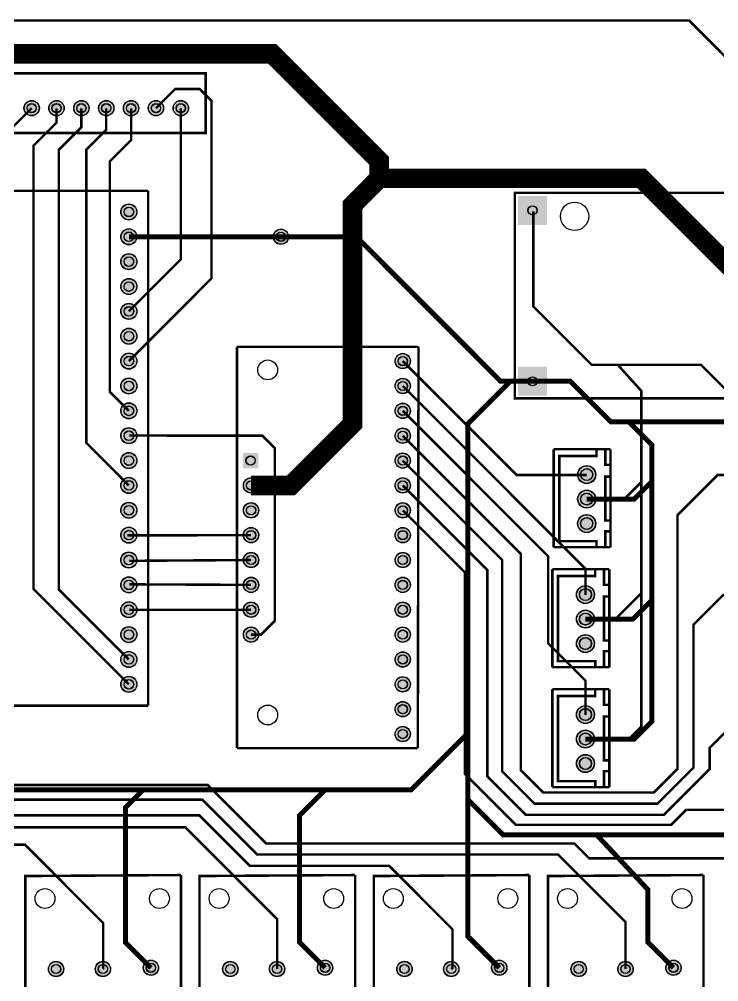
# Model space of a CAD drawing. Header units: millimetres. Extents: x 13 to 191, y -72 to 100.
# Drawn here: x 55.5 to 127, y 2 to 100.3 of the extents above; entities that cross this region are included whole.
import ezdxf

# ---------------------------------------------------------------- set-up
doc = ezdxf.new("R2010")
doc.units = ezdxf.units.MM
for name, color, linetype, true_color in [('BoardOutLine', 7, 'Continuous', 0xff00ff), ('BottomLayer', 7, 'Continuous', 0x0000ff), ('BottomSolderMaskLayer', 7, 'Continuous', 0xaa00ff), ('Document', 7, 'Continuous', 0xffffff), ('Multi-Layer', 7, 'Continuous', 0xc0c0c0), ('TopLayer', 7, 'Continuous', 0xff0000), ('TopSilkLayer', 7, 'Continuous', 0xffcc00), ('TopSolderMaskLayer', 7, 'Continuous', 0x800080)]:
    doc.layers.add(name, color=color, linetype=linetype, true_color=true_color)

msp = doc.modelspace()

# ---------------------------------------------------------------- hatches: boundary and pattern name
at = {"layer": 'BottomSolderMaskLayer'}
for points in [[(56.032, 91.244, 1), (57.607, 91.244, 1)], [(58.572, 91.244, 1), (60.147, 91.244, 1)], [(61.112, 91.244, 1), (62.687, 91.244, 1)], [(63.652, 91.244, 1), (65.227, 91.244, 1)], [(66.192, 91.244, 1), (67.767, 91.244, 1)], [(68.732, 91.244, 1), (70.307, 91.244, 1)], [(71.272, 91.244, 1), (72.847, 91.244, 1)], [(91.542, 84.074, 1), (93.117, 84.074, 1)], [(106.526, 82.275), (109.476, 82.275), (109.476, 79.325), (106.526, 79.325)], [(65.925, 80.645, 1), (67.575, 80.645, 1)], [(65.925, 78.105, 1), (67.575, 78.105, 1)], [(81.5, 78.105, 1), (83.075, 78.105, 1)], [(65.925, 75.565, 1), (67.575, 75.565, 1)], [(65.925, 73.025, 1), (67.575, 73.025, 1)], [(65.925, 70.485, 1), (67.575, 70.485, 1)], [(65.925, 67.945, 1), (67.575, 67.945, 1)], [(65.925, 65.405, 1), (67.575, 65.405, 1)], [(93.955, 65.405, 1), (95.53, 65.405, 1)], [(106.526, 64.825), (109.476, 64.825), (109.476, 61.875), (106.526, 61.875)], [(65.925, 62.865, 1), (67.575, 62.865, 1)], [(93.955, 62.865, 1), (95.53, 62.865, 1)], [(65.925, 60.325, 1), (67.575, 60.325, 1)], [(93.955, 60.325, 1), (95.53, 60.325, 1)], [(65.925, 57.785, 1), (67.575, 57.785, 1)], [(93.955, 57.785, 1), (95.53, 57.785, 1)], [(65.925, 55.245, 1), (67.575, 55.245, 1)], [(79.979, 54.458), (78.404, 54.458), (78.404, 56.032), (79.979, 56.032)], [(93.955, 55.245, 1), (95.53, 55.245, 1)], [(112.613, 53.808, 1), (114.463, 53.808, 1)], [(65.925, 52.705, 1), (67.575, 52.705, 1)], [(78.455, 52.705, 1), (80.03, 52.705, 1)], [(93.955, 52.705, 1), (95.53, 52.705, 1)], [(112.613, 51.308, 1), (114.463, 51.308, 1)], [(65.925, 50.165, 1), (67.575, 50.165, 1)], [(78.455, 50.165, 1), (80.03, 50.165, 1)], [(93.955, 50.165, 1), (95.53, 50.165, 1)], [(112.613, 48.808, 1), (114.463, 48.808, 1)], [(65.925, 47.625, 1), (67.575, 47.625, 1)], [(78.455, 47.625, 1), (80.03, 47.625, 1)], [(93.955, 47.625, 1), (95.53, 47.625, 1)], [(65.925, 45.085, 1), (67.575, 45.085, 1)], [(78.455, 45.085, 1), (80.03, 45.085, 1)], [(93.955, 45.085, 1), (95.53, 45.085, 1)], [(65.925, 42.545, 1), (67.575, 42.545, 1)], [(78.455, 42.545, 1), (80.03, 42.545, 1)], [(93.955, 42.545, 1), (95.53, 42.545, 1)], [(112.486, 41.552, 1), (114.336, 41.552, 1)], [(65.925, 40.005, 1), (67.575, 40.005, 1)], [(78.455, 40.005, 1), (80.03, 40.005, 1)], [(93.955, 40.005, 1), (95.53, 40.005, 1)], [(112.486, 39.052, 1), (114.336, 39.052, 1)], [(65.925, 37.465, 1), (67.575, 37.465, 1)], [(78.455, 37.465, 1), (80.03, 37.465, 1)], [(93.955, 37.465, 1), (95.53, 37.465, 1)], [(112.486, 36.552, 1), (114.336, 36.552, 1)], [(65.925, 34.925, 1), (67.575, 34.925, 1)], [(93.955, 34.925, 1), (95.53, 34.925, 1)], [(65.925, 32.385, 1), (67.575, 32.385, 1)], [(93.955, 32.385, 1), (95.53, 32.385, 1)], [(93.955, 29.845, 1), (95.53, 29.845, 1)], [(112.486, 29.297, 1), (114.336, 29.297, 1)], [(93.955, 27.305, 1), (95.53, 27.305, 1)], [(112.486, 26.797, 1), (114.336, 26.797, 1)], [(112.486, 24.297, 1), (114.336, 24.297, 1)], [(58.53, 3.302, 1), (60.105, 3.302, 1)], [(63.31, 3.302, 1), (64.885, 3.302, 1)], [(68.217, 3.429, 1), (69.792, 3.429, 1)], [(76.33, 3.302, 1), (77.905, 3.302, 1)], [(81.11, 3.302, 1), (82.685, 3.302, 1)], [(86.017, 3.429, 1), (87.592, 3.429, 1)], [(94.131, 3.302, 1), (95.705, 3.302, 1)], [(98.911, 3.302, 1), (100.485, 3.302, 1)], [(103.818, 3.429, 1), (105.392, 3.429, 1)], [(111.933, 3.302, 1), (113.508, 3.302, 1)], [(116.713, 3.302, 1), (118.288, 3.302, 1)], [(121.621, 3.429, 1), (123.195, 3.429, 1)]]:
    msp.add_hatch(color=256, dxfattribs=at).paths.add_polyline_path(points)
at = {"layer": 'Document'}
for points in [[(110.138, 56.307), (110.138, 56.507), (115.838, 56.507), (115.838, 56.307)], [(110.138, 46.507), (110.138, 56.307), (110.338, 56.307), (110.338, 46.507)], [(115.838, 56.507), (116.038, 56.507), (116.038, 53.607), (115.838, 53.607)], [(115.838, 50.007), (116.038, 50.007), (116.038, 52.807), (115.838, 52.807)], [(115.838, 46.307), (115.838, 48.807), (116.038, 48.807), (116.038, 46.307)], [(115.838, 46.307), (110.138, 46.307), (110.138, 46.507), (115.838, 46.507)], [(110.011, 44.051), (110.011, 44.251), (115.711, 44.251), (115.711, 44.051)], [(115.711, 44.251), (115.911, 44.251), (115.911, 41.351), (115.711, 41.351)], [(110.011, 34.251), (110.011, 44.051), (110.211, 44.051), (110.211, 34.251)], [(115.711, 37.751), (115.911, 37.751), (115.911, 40.551), (115.711, 40.551)], [(115.711, 34.051), (115.711, 36.551), (115.911, 36.551), (115.911, 34.051)], [(115.711, 34.051), (110.011, 34.051), (110.011, 34.251), (115.711, 34.251)], [(110.011, 31.796), (110.011, 31.996), (115.711, 31.996), (115.711, 31.796)], [(110.011, 21.996), (110.011, 31.796), (110.211, 31.796), (110.211, 21.996)], [(115.711, 31.996), (115.911, 31.996), (115.911, 29.096), (115.711, 29.096)], [(115.711, 25.496), (115.911, 25.496), (115.911, 28.296), (115.711, 28.296)], [(115.711, 21.796), (115.711, 24.296), (115.911, 24.296), (115.911, 21.796)], [(115.711, 21.796), (110.011, 21.796), (110.011, 21.996), (115.711, 21.996)]]:
    msp.add_hatch(color=256, dxfattribs=at).paths.add_polyline_path(points)
at = {"layer": 'Multi-Layer'}
for points in [[(56.058, 91.244, 1), (57.582, 91.244, 1)], [(58.598, 91.244, 1), (60.122, 91.244, 1)], [(61.138, 91.244, 1), (62.662, 91.244, 1)], [(63.678, 91.244, 1), (65.202, 91.244, 1)], [(66.218, 91.244, 1), (67.742, 91.244, 1)], [(68.758, 91.244, 1), (70.282, 91.244, 1)], [(71.298, 91.244, 1), (72.822, 91.244, 1)], [(106.551, 82.25), (109.451, 82.25), (109.451, 79.35), (106.551, 79.35)], [(65.95, 80.645, 1), (67.55, 80.645, 1)], [(65.95, 78.105, 1), (67.55, 78.105, 1)], [(65.95, 75.565, 1), (67.55, 75.565, 1)], [(65.95, 73.025, 1), (67.55, 73.025, 1)], [(65.95, 70.485, 1), (67.55, 70.485, 1)], [(65.95, 67.945, 1), (67.55, 67.945, 1)], [(65.95, 65.405, 1), (67.55, 65.405, 1)], [(93.98, 65.405, 1), (95.504, 65.405, 1)], [(106.551, 64.8), (109.451, 64.8), (109.451, 61.9), (106.551, 61.9)], [(65.95, 62.865, 1), (67.55, 62.865, 1)], [(93.98, 62.865, 1), (95.504, 62.865, 1)], [(65.95, 60.325, 1), (67.55, 60.325, 1)], [(93.98, 60.325, 1), (95.504, 60.325, 1)], [(65.95, 57.785, 1), (67.55, 57.785, 1)], [(93.98, 57.785, 1), (95.504, 57.785, 1)], [(65.95, 55.245, 1), (67.55, 55.245, 1)], [(79.953, 54.483), (78.429, 54.483), (78.429, 56.007), (79.953, 56.007)], [(93.98, 55.245, 1), (95.504, 55.245, 1)], [(112.638, 53.808, 1), (114.438, 53.808, 1)], [(65.95, 52.705, 1), (67.55, 52.705, 1)], [(78.48, 52.705, 1), (80.004, 52.705, 1)], [(93.98, 52.705, 1), (95.504, 52.705, 1)], [(112.638, 51.308, 1), (114.438, 51.308, 1)], [(65.95, 50.165, 1), (67.55, 50.165, 1)], [(78.48, 50.165, 1), (80.004, 50.165, 1)], [(93.98, 50.165, 1), (95.504, 50.165, 1)], [(112.638, 48.808, 1), (114.438, 48.808, 1)], [(65.95, 47.625, 1), (67.55, 47.625, 1)], [(78.48, 47.625, 1), (80.004, 47.625, 1)], [(93.98, 47.625, 1), (95.504, 47.625, 1)], [(65.95, 45.085, 1), (67.55, 45.085, 1)], [(78.48, 45.085, 1), (80.004, 45.085, 1)], [(93.98, 45.085, 1), (95.504, 45.085, 1)], [(65.95, 42.545, 1), (67.55, 42.545, 1)], [(78.48, 42.545, 1), (80.004, 42.545, 1)], [(93.98, 42.545, 1), (95.504, 42.545, 1)], [(112.511, 41.552, 1), (114.311, 41.552, 1)], [(65.95, 40.005, 1), (67.55, 40.005, 1)], [(78.48, 40.005, 1), (80.004, 40.005, 1)], [(93.98, 40.005, 1), (95.504, 40.005, 1)], [(112.511, 39.052, 1), (114.311, 39.052, 1)], [(65.95, 37.465, 1), (67.55, 37.465, 1)], [(78.48, 37.465, 1), (80.004, 37.465, 1)], [(93.98, 37.465, 1), (95.504, 37.465, 1)], [(112.511, 36.552, 1), (114.311, 36.552, 1)], [(65.95, 34.925, 1), (67.55, 34.925, 1)], [(93.98, 34.925, 1), (95.504, 34.925, 1)], [(65.95, 32.385, 1), (67.55, 32.385, 1)], [(93.98, 32.385, 1), (95.504, 32.385, 1)], [(93.98, 29.845, 1), (95.504, 29.845, 1)], [(112.511, 29.297, 1), (114.311, 29.297, 1)], [(93.98, 27.305, 1), (95.504, 27.305, 1)], [(112.511, 26.797, 1), (114.311, 26.797, 1)], [(112.511, 24.297, 1), (114.311, 24.297, 1)], [(58.555, 3.302, 1), (60.079, 3.302, 1)], [(63.335, 3.302, 1), (64.859, 3.302, 1)], [(68.242, 3.429, 1), (69.766, 3.429, 1)], [(76.356, 3.302, 1), (77.88, 3.302, 1)], [(81.136, 3.302, 1), (82.66, 3.302, 1)], [(86.043, 3.429, 1), (87.567, 3.429, 1)], [(94.156, 3.302, 1), (95.68, 3.302, 1)], [(98.936, 3.302, 1), (100.46, 3.302, 1)], [(103.843, 3.429, 1), (105.367, 3.429, 1)], [(111.959, 3.302, 1), (113.483, 3.302, 1)], [(116.739, 3.302, 1), (118.263, 3.302, 1)], [(121.646, 3.429, 1), (123.17, 3.429, 1)]]:
    msp.add_hatch(color=256, dxfattribs=at).paths.add_polyline_path(points)
at = {"layer": 'TopSolderMaskLayer'}
for points in [[(56.032, 91.244, 1), (57.607, 91.244, 1)], [(58.572, 91.244, 1), (60.147, 91.244, 1)], [(61.112, 91.244, 1), (62.687, 91.244, 1)], [(63.652, 91.244, 1), (65.227, 91.244, 1)], [(66.192, 91.244, 1), (67.767, 91.244, 1)], [(68.732, 91.244, 1), (70.307, 91.244, 1)], [(71.272, 91.244, 1), (72.847, 91.244, 1)], [(91.542, 84.074, 1), (93.117, 84.074, 1)], [(106.526, 82.275), (109.476, 82.275), (109.476, 79.325), (106.526, 79.325)], [(65.925, 80.645, 1), (67.575, 80.645, 1)], [(65.925, 78.105, 1), (67.575, 78.105, 1)], [(81.5, 78.105, 1), (83.075, 78.105, 1)], [(65.925, 75.565, 1), (67.575, 75.565, 1)], [(65.925, 73.025, 1), (67.575, 73.025, 1)], [(65.925, 70.485, 1), (67.575, 70.485, 1)], [(65.925, 67.945, 1), (67.575, 67.945, 1)], [(65.925, 65.405, 1), (67.575, 65.405, 1)], [(93.955, 65.405, 1), (95.53, 65.405, 1)], [(106.526, 64.825), (109.476, 64.825), (109.476, 61.875), (106.526, 61.875)], [(65.925, 62.865, 1), (67.575, 62.865, 1)], [(93.955, 62.865, 1), (95.53, 62.865, 1)], [(65.925, 60.325, 1), (67.575, 60.325, 1)], [(93.955, 60.325, 1), (95.53, 60.325, 1)], [(65.925, 57.785, 1), (67.575, 57.785, 1)], [(93.955, 57.785, 1), (95.53, 57.785, 1)], [(65.925, 55.245, 1), (67.575, 55.245, 1)], [(79.979, 54.458), (78.404, 54.458), (78.404, 56.032), (79.979, 56.032)], [(93.955, 55.245, 1), (95.53, 55.245, 1)], [(112.613, 53.808, 1), (114.463, 53.808, 1)], [(65.925, 52.705, 1), (67.575, 52.705, 1)], [(78.455, 52.705, 1), (80.03, 52.705, 1)], [(93.955, 52.705, 1), (95.53, 52.705, 1)], [(112.613, 51.308, 1), (114.463, 51.308, 1)], [(65.925, 50.165, 1), (67.575, 50.165, 1)], [(78.455, 50.165, 1), (80.03, 50.165, 1)], [(93.955, 50.165, 1), (95.53, 50.165, 1)], [(112.613, 48.808, 1), (114.463, 48.808, 1)], [(65.925, 47.625, 1), (67.575, 47.625, 1)], [(78.455, 47.625, 1), (80.03, 47.625, 1)], [(93.955, 47.625, 1), (95.53, 47.625, 1)], [(65.925, 45.085, 1), (67.575, 45.085, 1)], [(78.455, 45.085, 1), (80.03, 45.085, 1)], [(93.955, 45.085, 1), (95.53, 45.085, 1)], [(65.925, 42.545, 1), (67.575, 42.545, 1)], [(78.455, 42.545, 1), (80.03, 42.545, 1)], [(93.955, 42.545, 1), (95.53, 42.545, 1)], [(112.486, 41.552, 1), (114.336, 41.552, 1)], [(65.925, 40.005, 1), (67.575, 40.005, 1)], [(78.455, 40.005, 1), (80.03, 40.005, 1)], [(93.955, 40.005, 1), (95.53, 40.005, 1)], [(112.486, 39.052, 1), (114.336, 39.052, 1)], [(65.925, 37.465, 1), (67.575, 37.465, 1)], [(78.455, 37.465, 1), (80.03, 37.465, 1)], [(93.955, 37.465, 1), (95.53, 37.465, 1)], [(112.486, 36.552, 1), (114.336, 36.552, 1)], [(65.925, 34.925, 1), (67.575, 34.925, 1)], [(93.955, 34.925, 1), (95.53, 34.925, 1)], [(65.925, 32.385, 1), (67.575, 32.385, 1)], [(93.955, 32.385, 1), (95.53, 32.385, 1)], [(93.955, 29.845, 1), (95.53, 29.845, 1)], [(112.486, 29.297, 1), (114.336, 29.297, 1)], [(93.955, 27.305, 1), (95.53, 27.305, 1)], [(112.486, 26.797, 1), (114.336, 26.797, 1)], [(112.486, 24.297, 1), (114.336, 24.297, 1)], [(58.53, 3.302, 1), (60.105, 3.302, 1)], [(63.31, 3.302, 1), (64.885, 3.302, 1)], [(68.217, 3.429, 1), (69.792, 3.429, 1)], [(76.33, 3.302, 1), (77.905, 3.302, 1)], [(81.11, 3.302, 1), (82.685, 3.302, 1)], [(86.017, 3.429, 1), (87.592, 3.429, 1)], [(94.131, 3.302, 1), (95.705, 3.302, 1)], [(98.911, 3.302, 1), (100.485, 3.302, 1)], [(103.818, 3.429, 1), (105.392, 3.429, 1)], [(111.933, 3.302, 1), (113.508, 3.302, 1)], [(116.713, 3.302, 1), (118.288, 3.302, 1)], [(121.621, 3.429, 1), (123.195, 3.429, 1)]]:
    msp.add_hatch(color=256, dxfattribs=at).paths.add_polyline_path(points)

# ---------------------------------------------------------------- linework, layer by layer
at = {"layer": 'BoardOutLine', "const_width": 0.254}
msp.add_lwpolyline([(13.589, 85.999), (13.589, 100.201), (124.001, 100.201), (136.2, 88.001), (191.001, 88.001), (190.881, 52.959), (182.118, 42.291), (159.492, 42.291), (151.801, 34.6), (151.801, -23.967), (148.082, -27.686), (147.828, -63.246), (139.274, -71.801), (13.589, -71.801), (13.589, 85.979)], dxfattribs=at)
at = {"layer": 'BottomLayer'}
for points, const_width in [([(69.52, 91.245), (71.476, 93.2), (73.998, 93.2), (75.199, 91.999), (75.199, 73.856), (66.749, 65.405)], 0.254), ([(66.75, 70.485), (72.06, 75.795), (72.06, 91.244)], 0.254), ([(92.329, 84.074), (89.601, 81.346), (89.601, 58.999), (83.305, 52.705), (79.243, 52.705)], 2), ([(108.082, 80.696), (108.082, 70.988), (114.046, 65.024), (116.713, 65.024), (119.126, 62.357), (119.126, 62.103), (119.126, 28.067), (117.818, 26.759), (113.411, 26.759)], 0.254), ([(116.713, 65.024), (125.222, 65.024), (129.921, 60.325), (134.62, 60.325), (135.89, 59.055), (135.89, 28.321), (134.328, 26.759), (130.81, 26.759)], 0.254), ([(108, 63.35), (105.75, 63.35), (101.4, 59), (101.4, 27.4), (95.6, 21.6), (54.8, 21.6), (50, 16.8), (31.8, 16.8), (28.6, 13.6), (28.6, 8.23), (33.401, 3.429)], 0.508), ([(119.126, 53.053), (117.343, 51.27), (113.538, 51.27)], 0.254), ([(119.126, 41.699), (116.442, 39.014), (113.411, 39.014)], 0.254), ([(101.4, 27.4), (101.4, 6.634), (104.605, 3.429)], 0.508), ([(68.26, 21.6), (68.199, 21.6), (66.401, 19.799), (66.401, 6.033), (69.004, 3.429)], 0.508), ([(86.929, 21.6), (86.8, 21.6), (84.201, 18.999), (84.201, 6.033), (86.805, 3.429)], 0.508), ([(101.4, 20.617), (105.019, 17), (133.8, 17), (137.8, 13), (137.8, 5.837), (140.208, 3.429)], 0.508), ([(114.564, 17), (119.799, 11.407), (119.799, 6.038), (122.408, 3.429)], 0.508)]:
    msp.add_lwpolyline(points, dxfattribs=dict(at, const_width=const_width))
at = {"layer": 'BottomSolderMaskLayer'}
for centre, radius in [((56.82, 91.244), 0.787), ((56.82, 91.244), 0.472), ((59.36, 91.244), 0.787), ((59.36, 91.244), 0.472), ((61.9, 91.244), 0.787), ((61.9, 91.244), 0.472), ((64.44, 91.244), 0.787), ((64.44, 91.244), 0.472), ((66.98, 91.244), 0.787), ((66.98, 91.244), 0.472), ((69.52, 91.244), 0.787), ((69.52, 91.244), 0.472), ((72.06, 91.244), 0.787), ((72.06, 91.244), 0.472), ((92.329, 84.074), 0.787), ((92.329, 84.074), 0.472), ((66.75, 80.645), 0.825), ((66.75, 80.645), 0.495), ((108.001, 80.8), 0.465), ((66.75, 78.105), 0.825), ((82.288, 78.105), 0.787), ((66.75, 78.105), 0.495), ((82.287, 78.105), 0.472), ((66.75, 75.565), 0.825), ((66.75, 75.565), 0.495), ((66.75, 73.025), 0.825), ((66.75, 73.025), 0.495), ((66.75, 70.485), 0.825), ((66.75, 70.485), 0.495), ((66.75, 67.945), 0.825), ((66.75, 67.945), 0.495), ((66.75, 65.405), 0.825), ((66.75, 65.405), 0.495), ((94.742, 65.405), 0.787), ((94.742, 65.405), 0.472), ((66.75, 62.865), 0.825), ((66.75, 62.865), 0.495), ((94.742, 62.865), 0.787), ((94.742, 62.865), 0.472), ((108.001, 63.35), 0.465), ((66.75, 60.325), 0.825), ((94.742, 60.325), 0.787), ((66.75, 60.325), 0.495), ((94.742, 60.325), 0.472), ((66.75, 57.785), 0.825), ((66.75, 57.785), 0.495), ((94.742, 57.785), 0.787), ((94.742, 57.785), 0.472), ((66.75, 55.245), 0.825), ((66.75, 55.245), 0.495), ((79.191, 55.245), 0.472), ((94.742, 55.245), 0.787), ((94.742, 55.245), 0.472), ((113.538, 53.808), 0.925), ((113.538, 53.808), 0.617), ((66.75, 52.705), 0.825), ((66.75, 52.705), 0.495), ((79.242, 52.705), 0.787), ((79.242, 52.705), 0.472), ((94.742, 52.705), 0.787), ((94.742, 52.705), 0.472), ((113.538, 51.308), 0.925), ((113.538, 51.308), 0.617), ((66.75, 50.165), 0.825), ((66.75, 50.165), 0.495), ((79.242, 50.165), 0.787), ((79.242, 50.165), 0.472), ((94.742, 50.165), 0.787), ((94.742, 50.165), 0.472), ((113.538, 48.808), 0.925), ((113.538, 48.808), 0.617), ((66.75, 47.625), 0.825), ((79.242, 47.625), 0.787), ((94.742, 47.625), 0.787), ((66.75, 47.625), 0.495), ((79.242, 47.625), 0.472), ((94.742, 47.625), 0.472), ((66.75, 45.085), 0.825), ((66.75, 45.085), 0.495), ((79.242, 45.085), 0.787), ((79.242, 45.085), 0.472), ((94.742, 45.085), 0.787), ((94.742, 45.085), 0.472), ((66.75, 42.545), 0.825), ((79.242, 42.545), 0.787), ((94.742, 42.545), 0.787), ((66.75, 42.545), 0.495), ((79.242, 42.545), 0.472), ((94.742, 42.545), 0.472), ((113.411, 41.552), 0.925), ((113.411, 41.552), 0.617), ((66.75, 40.005), 0.825), ((66.75, 40.005), 0.495), ((79.242, 40.005), 0.787), ((79.242, 40.005), 0.472), ((94.742, 40.005), 0.787), ((94.742, 40.005), 0.472), ((113.411, 39.052), 0.925), ((113.411, 39.052), 0.617), ((66.75, 37.465), 0.825), ((66.75, 37.465), 0.495), ((79.242, 37.465), 0.787), ((79.242, 37.465), 0.472), ((94.742, 37.465), 0.787), ((94.742, 37.465), 0.472), ((113.411, 36.552), 0.925), ((113.411, 36.552), 0.617), ((66.75, 34.925), 0.825), ((66.75, 34.925), 0.495), ((94.742, 34.925), 0.787), ((94.742, 34.925), 0.472), ((66.75, 32.385), 0.825), ((66.75, 32.385), 0.495), ((94.742, 32.385), 0.787), ((94.742, 32.385), 0.472), ((94.742, 29.845), 0.787), ((94.742, 29.845), 0.472), ((113.411, 29.297), 0.925), ((113.411, 29.297), 0.617), ((94.742, 27.305), 0.787), ((94.742, 27.305), 0.472), ((113.411, 26.797), 0.925), ((113.411, 26.797), 0.617), ((113.411, 24.297), 0.925), ((113.411, 24.297), 0.617), ((59.317, 3.302), 0.787), ((64.097, 3.302), 0.787), ((69.004, 3.429), 0.787), ((77.118, 3.302), 0.787), ((81.898, 3.302), 0.787), ((86.805, 3.429), 0.787), ((94.918, 3.302), 0.787), ((99.698, 3.302), 0.787), ((104.605, 3.429), 0.787), ((112.721, 3.302), 0.787), ((117.501, 3.302), 0.787), ((122.408, 3.429), 0.787), ((59.317, 3.302), 0.472), ((64.097, 3.302), 0.472), ((69.004, 3.429), 0.472), ((77.118, 3.302), 0.472), ((81.898, 3.302), 0.472), ((86.805, 3.429), 0.472), ((94.918, 3.302), 0.472), ((99.698, 3.302), 0.472), ((104.605, 3.429), 0.472), ((112.721, 3.302), 0.472), ((117.501, 3.302), 0.472), ((122.408, 3.429), 0.472)]:
    msp.add_circle(centre, radius, dxfattribs=at)
at = {"layer": 'Multi-Layer'}
for centre, radius in [((56.82, 91.244), 0.762), ((56.82, 91.244), 0.457), ((59.36, 91.244), 0.762), ((59.36, 91.244), 0.457), ((61.9, 91.244), 0.762), ((61.9, 91.244), 0.457), ((64.44, 91.244), 0.762), ((64.44, 91.244), 0.457), ((66.98, 91.244), 0.762), ((66.98, 91.244), 0.457), ((69.52, 91.244), 0.762), ((69.52, 91.244), 0.457), ((72.06, 91.244), 0.762), ((72.06, 91.244), 0.457), ((92.329, 84.074), 0.762), ((92.329, 84.074), 0.457), ((112.301, 80.2), 1.45), ((66.75, 80.645), 0.8), ((66.75, 80.645), 0.48), ((108.001, 80.8), 0.457), ((66.75, 78.105), 0.8), ((82.288, 78.105), 0.762), ((66.75, 78.105), 0.48), ((82.287, 78.105), 0.457), ((66.75, 75.565), 0.8), ((66.75, 75.565), 0.48), ((66.75, 73.025), 0.8), ((66.75, 73.025), 0.48), ((66.75, 70.485), 0.8), ((66.75, 70.485), 0.48), ((66.75, 67.945), 0.8), ((66.75, 67.945), 0.48), ((66.75, 65.405), 0.8), ((66.75, 65.405), 0.48), ((94.742, 65.405), 0.762), ((80.942, 64.505), 1.016), ((94.742, 65.405), 0.457), ((66.75, 62.865), 0.8), ((66.75, 62.865), 0.48), ((94.742, 62.865), 0.762), ((94.742, 62.865), 0.457), ((108.001, 63.35), 0.457), ((66.75, 60.325), 0.8), ((94.742, 60.325), 0.762), ((66.75, 60.325), 0.48), ((94.742, 60.325), 0.457), ((66.75, 57.785), 0.8), ((66.75, 57.785), 0.48), ((94.742, 57.785), 0.762), ((94.742, 57.785), 0.457), ((66.75, 55.245), 0.8), ((66.75, 55.245), 0.48), ((79.191, 55.245), 0.457), ((94.742, 55.245), 0.762), ((94.742, 55.245), 0.457), ((113.538, 53.808), 0.9), ((113.538, 53.808), 0.6), ((66.75, 52.705), 0.8), ((66.75, 52.705), 0.48), ((79.242, 52.705), 0.762), ((79.242, 52.705), 0.457), ((94.742, 52.705), 0.762), ((94.742, 52.705), 0.457), ((113.538, 51.308), 0.9), ((113.538, 51.308), 0.6), ((66.75, 50.165), 0.8), ((66.75, 50.165), 0.48), ((79.242, 50.165), 0.762), ((79.242, 50.165), 0.457), ((94.742, 50.165), 0.762), ((94.742, 50.165), 0.457), ((113.538, 48.808), 0.9), ((113.538, 48.808), 0.6), ((66.75, 47.625), 0.8), ((79.242, 47.625), 0.762), ((94.742, 47.625), 0.762), ((66.75, 47.625), 0.48), ((79.242, 47.625), 0.457), ((94.742, 47.625), 0.457), ((66.75, 45.085), 0.8), ((66.75, 45.085), 0.48), ((79.242, 45.085), 0.762), ((79.242, 45.085), 0.457), ((94.742, 45.085), 0.762), ((94.742, 45.085), 0.457), ((66.75, 42.545), 0.8), ((79.242, 42.545), 0.762), ((94.742, 42.545), 0.762), ((66.75, 42.545), 0.48), ((79.242, 42.545), 0.457), ((94.742, 42.545), 0.457), ((113.411, 41.552), 0.9), ((113.411, 41.552), 0.6), ((66.75, 40.005), 0.8), ((66.75, 40.005), 0.48), ((79.242, 40.005), 0.762), ((79.242, 40.005), 0.457), ((94.742, 40.005), 0.762), ((94.742, 40.005), 0.457), ((113.411, 39.052), 0.9), ((113.411, 39.052), 0.6), ((66.75, 37.465), 0.8), ((66.75, 37.465), 0.48), ((79.242, 37.465), 0.762), ((79.242, 37.465), 0.457), ((94.742, 37.465), 0.762), ((94.742, 37.465), 0.457), ((113.411, 36.552), 0.9), ((113.411, 36.552), 0.6), ((66.75, 34.925), 0.8), ((66.75, 34.925), 0.48), ((94.742, 34.925), 0.762), ((94.742, 34.925), 0.457), ((66.75, 32.385), 0.8), ((66.75, 32.385), 0.48), ((94.742, 32.385), 0.762), ((94.742, 32.385), 0.457), ((94.742, 29.845), 0.762), ((80.942, 29.255), 1.016), ((94.742, 29.845), 0.457), ((113.411, 29.297), 0.9), ((113.411, 29.297), 0.6), ((94.742, 27.305), 0.762), ((94.742, 27.305), 0.457), ((113.411, 26.797), 0.9), ((113.411, 26.797), 0.6), ((113.411, 24.297), 0.9), ((113.411, 24.297), 0.6), ((58.177, 10.502), 1.016), ((69.877, 10.502), 1.016), ((75.978, 10.502), 1.016), ((87.678, 10.502), 1.016), ((93.778, 10.502), 1.016), ((105.478, 10.502), 1.016), ((111.581, 10.502), 1.016), ((123.281, 10.502), 1.016), ((59.317, 3.302), 0.762), ((64.097, 3.302), 0.762), ((69.004, 3.429), 0.762), ((77.118, 3.302), 0.762), ((81.898, 3.302), 0.762), ((86.805, 3.429), 0.762), ((94.918, 3.302), 0.762), ((99.698, 3.302), 0.762), ((104.605, 3.429), 0.762), ((112.721, 3.302), 0.762), ((117.501, 3.302), 0.762), ((122.408, 3.429), 0.762), ((59.317, 3.302), 0.457), ((64.097, 3.302), 0.457), ((69.004, 3.429), 0.457), ((77.118, 3.302), 0.457), ((81.898, 3.302), 0.457), ((86.805, 3.429), 0.457), ((94.918, 3.302), 0.457), ((99.698, 3.302), 0.457), ((104.605, 3.429), 0.457), ((112.721, 3.302), 0.457), ((117.501, 3.302), 0.457), ((122.408, 3.429), 0.457)]:
    msp.add_circle(centre, radius, dxfattribs=at)
at = {"layer": 'TopLayer'}
for points, const_width in [([(92.329, 84.074), (92.329, 85.87), (81.4, 96.8), (37, 96.8), (25.273, 85.072), (25.273, 66.929), (32.004, 60.198), (32.004, 38.595), (37.833, 32.766), (40.391, 32.766)], 2), ([(48.97, 34.925), (54.2, 40.155), (54.2, 88.624), (56.82, 91.244)], 0.254), ([(59.36, 91.244), (59.36, 89.76), (57, 87.4), (57, 42.135), (66.75, 32.385)], 0.254), ([(61.9, 91.244), (61.9, 89.3), (59.6, 87), (59.6, 42.075), (66.75, 34.925)], 0.254), ([(64.44, 91.244), (64.44, 89.04), (62.4, 87), (62.4, 57.055), (66.75, 52.705)], 0.254), ([(66.98, 91.244), (66.98, 87.98), (64.8, 85.8), (64.8, 62.275), (66.75, 60.325)], 0.254), ([(92.329, 84.074), (119.126, 84.074), (132.8, 70.4), (143.2, 70.4), (148.082, 65.518), (148.082, 63.246)], 2), ([(66.749, 78.105), (82.287, 78.105)], 0.508), ([(82.287, 78.105), (89.995, 78.105), (104.75, 63.35), (108.001, 63.35)], 0.508), ([(94.742, 65.405), (106.378, 53.769), (113.538, 53.769)], 0.254), ([(113.411, 41.514), (113.411, 44.196), (94.742, 62.865)], 0.254), ([(108, 63.35), (111.85, 63.35), (116, 59.2), (149.2, 59.2), (152, 56.4), (152, 52.8), (150.6, 51.4), (145.889, 51.4), (145.797, 51.308)], 0.508), ([(113.411, 29.258), (113.411, 32.766), (109.601, 36.576), (109.601, 45.466), (94.742, 60.325)], 0.254), ([(113.411, 26.797), (118.397, 26.797), (120.2, 28.6), (120.2, 56.858), (117.858, 59.2)], 0.508), ([(79.242, 37.465), (80.264, 37.465), (81.661, 38.862), (81.661, 56.515), (80.391, 57.785), (66.8, 57.8)], 0.254), ([(130.556, 53.769), (126.922, 53.769), (122.809, 49.657), (122.809, 23.749), (120.396, 21.336), (109.093, 21.336), (106.807, 23.622), (106.807, 45.72), (94.742, 57.785)], 0.254), ([(130.556, 41.514), (127.493, 41.514), (124.46, 38.481), (124.46, 23.876), (120.777, 20.193), (108.204, 20.193), (104.902, 23.495), (104.902, 45.085), (94.742, 55.245)], 0.254), ([(145.796, 53.769), (144.575, 53.769), (141.605, 50.8), (141.605, 28.448), (132.715, 19.558), (123.698, 19.558), (122.174, 18.034), (106.299, 18.034), (101.092, 23.241), (101.092, 43.815), (94.742, 50.165)], 0.254), ([(113.538, 51.308), (118.391, 51.308), (120.2, 53.117)], 0.508), ([(130.81, 29.258), (129.462, 29.258), (126.111, 25.908), (126.111, 23.749), (121.412, 19.05), (107.315, 19.05), (103.378, 22.987), (103.378, 44.069), (94.742, 52.705)], 0.254), ([(66.6, 47.6), (79.242, 47.625)], 0.254), ([(66.8, 45), (79.242, 45.085)], 0.254), ([(66.8, 42.6), (79.242, 42.545)], 0.254), ([(113.411, 39.052), (118.252, 39.052), (120.2, 41)], 0.508), ([(66.8, 40), (79.242, 40.005)], 0.254), ([(135.301, 3.302), (135.301, 8.209), (128.905, 14.605), (113.792, 14.605), (112.268, 16.129), (80.772, 16.129), (74.803, 22.098), (46.99, 22.098), (41.783, 27.305), (32.893, 27.305), (24.892, 35.306)], 0.254), ([(117.501, 3.302), (117.501, 8.103), (110.602, 14.999), (79.87, 14.999), (74.27, 20.599), (46.203, 20.599), (41.021, 25.781), (31.877, 25.781), (24.892, 32.766)], 0.254), ([(24.892, 30.226), (30.734, 24.384), (40.513, 24.384), (45.898, 18.999), (73.965, 18.999), (79.121, 13.843), (93.345, 13.843), (99.822, 7.366), (99.822, 3.426), (99.698, 3.302)], 0.254), ([(81.898, 3.302), (81.898, 8.4), (72.517, 17.78), (34.798, 17.78), (24.892, 27.686)], 0.254), ([(24.892, 25.146), (24.892, 24.892), (33.782, 16.002), (56.134, 16.002), (64.135, 8.001), (64.135, 3.341), (64.096, 3.302)], 0.254)]:
    msp.add_lwpolyline(points, dxfattribs=dict(at, const_width=const_width))
at = {"layer": 'TopSilkLayer', "const_width": 0.254}
for points in [[(74.6, 94.8), (74.6, 88.704), (48.66, 88.704), (48.66, 94.8), (74.6, 94.8)], [(106.201, 82.6), (106.201, 61.6), (149.801, 61.6), (149.801, 82.6), (106.201, 82.6)]]:
    msp.add_lwpolyline(points, close=True, dxfattribs=at)
for points in [[(47.46, 82.795), (68.71, 82.805)], [(68.73, 30.215), (68.72, 82.805)], [(96.332, 66.865), (77.802, 66.865)], [(77.802, 25.865), (77.802, 66.865)], [(96.282, 25.865), (96.352, 66.865)], [(110.16, 56.401), (115.951, 56.401)], [(110.16, 46.393), (110.16, 56.393)], [(114.543, 46.391), (114.543, 47.007), (110.738, 47.007), (110.738, 55.707), (114.538, 55.707), (114.538, 56.401)], [(115.977, 54.807), (115.438, 54.807), (115.438, 55.17), (115.438, 56.401)], [(115.977, 46.393), (115.977, 56.393)], [(115.977, 49.125), (115.438, 49.125), (115.438, 53.607), (115.977, 53.607)], [(115.977, 48.02), (115.438, 48.02), (115.438, 46.391)], [(110.17, 46.391), (115.97, 46.391)], [(110.033, 44.145), (115.824, 44.145)], [(110.033, 34.138), (110.033, 44.138)], [(114.416, 34.135), (114.416, 34.751), (110.611, 34.751), (110.611, 43.451), (114.411, 43.451), (114.411, 44.145)], [(115.85, 42.551), (115.311, 42.551), (115.311, 42.915), (115.311, 44.145)], [(115.85, 34.138), (115.85, 44.138)], [(115.85, 36.87), (115.311, 36.87), (115.311, 41.351), (115.85, 41.351)], [(115.85, 35.765), (115.311, 35.765), (115.311, 34.135)], [(110.043, 34.135), (115.843, 34.135)], [(110.033, 31.89), (115.824, 31.89)], [(110.033, 21.882), (110.033, 31.882)], [(114.416, 21.879), (114.416, 22.496), (110.611, 22.496), (110.611, 31.196), (114.411, 31.196), (114.411, 31.89)], [(115.85, 30.296), (115.311, 30.296), (115.311, 30.659), (115.311, 31.89)], [(115.85, 21.882), (115.85, 31.882)], [(47.471, 30.205), (68.72, 30.205)], [(115.85, 24.614), (115.311, 24.614), (115.311, 29.096), (115.85, 29.096)], [(96.282, 25.865), (77.802, 25.865)], [(115.85, 23.509), (115.311, 23.509), (115.311, 21.879)], [(110.043, 21.879), (115.843, 21.879)], [(72.077, 12.902), (72.077, -56.898), (56.177, -56.898), (56.177, 12.802), (72.067, 12.902)], [(89.878, 12.902), (89.878, -56.898), (73.978, -56.898), (73.978, 12.802), (89.868, 12.902)], [(107.678, 12.902), (107.678, -56.898), (91.778, -56.898), (91.778, 12.802), (107.668, 12.902)], [(125.481, 12.902), (125.481, -56.898), (109.581, -56.898), (109.581, 12.802), (125.471, 12.902)]]:
    msp.add_lwpolyline(points, dxfattribs=at)
at = {"layer": 'TopSolderMaskLayer'}
for centre, radius in [((56.82, 91.244), 0.787), ((56.82, 91.244), 0.472), ((59.36, 91.244), 0.787), ((59.36, 91.244), 0.472), ((61.9, 91.244), 0.787), ((61.9, 91.244), 0.472), ((64.44, 91.244), 0.787), ((64.44, 91.244), 0.472), ((66.98, 91.244), 0.787), ((66.98, 91.244), 0.472), ((69.52, 91.244), 0.787), ((69.52, 91.244), 0.472), ((72.06, 91.244), 0.787), ((72.06, 91.244), 0.472), ((92.329, 84.074), 0.787), ((92.329, 84.074), 0.472), ((66.75, 80.645), 0.825), ((66.75, 80.645), 0.495), ((108.001, 80.8), 0.465), ((66.75, 78.105), 0.825), ((82.288, 78.105), 0.787), ((66.75, 78.105), 0.495), ((82.287, 78.105), 0.472), ((66.75, 75.565), 0.825), ((66.75, 75.565), 0.495), ((66.75, 73.025), 0.825), ((66.75, 73.025), 0.495), ((66.75, 70.485), 0.825), ((66.75, 70.485), 0.495), ((66.75, 67.945), 0.825), ((66.75, 67.945), 0.495), ((66.75, 65.405), 0.825), ((66.75, 65.405), 0.495), ((94.742, 65.405), 0.787), ((94.742, 65.405), 0.472), ((66.75, 62.865), 0.825), ((66.75, 62.865), 0.495), ((94.742, 62.865), 0.787), ((94.742, 62.865), 0.472), ((108.001, 63.35), 0.465), ((66.75, 60.325), 0.825), ((94.742, 60.325), 0.787), ((66.75, 60.325), 0.495), ((94.742, 60.325), 0.472), ((66.75, 57.785), 0.825), ((66.75, 57.785), 0.495), ((94.742, 57.785), 0.787), ((94.742, 57.785), 0.472), ((66.75, 55.245), 0.825), ((66.75, 55.245), 0.495), ((79.191, 55.245), 0.472), ((94.742, 55.245), 0.787), ((94.742, 55.245), 0.472), ((113.538, 53.808), 0.925), ((113.538, 53.808), 0.617), ((66.75, 52.705), 0.825), ((66.75, 52.705), 0.495), ((79.242, 52.705), 0.787), ((79.242, 52.705), 0.472), ((94.742, 52.705), 0.787), ((94.742, 52.705), 0.472), ((113.538, 51.308), 0.925), ((113.538, 51.308), 0.617), ((66.75, 50.165), 0.825), ((66.75, 50.165), 0.495), ((79.242, 50.165), 0.787), ((79.242, 50.165), 0.472), ((94.742, 50.165), 0.787), ((94.742, 50.165), 0.472), ((113.538, 48.808), 0.925), ((113.538, 48.808), 0.617), ((66.75, 47.625), 0.825), ((79.242, 47.625), 0.787), ((94.742, 47.625), 0.787), ((66.75, 47.625), 0.495), ((79.242, 47.625), 0.472), ((94.742, 47.625), 0.472), ((66.75, 45.085), 0.825), ((66.75, 45.085), 0.495), ((79.242, 45.085), 0.787), ((79.242, 45.085), 0.472), ((94.742, 45.085), 0.787), ((94.742, 45.085), 0.472), ((66.75, 42.545), 0.825), ((79.242, 42.545), 0.787), ((94.742, 42.545), 0.787), ((66.75, 42.545), 0.495), ((79.242, 42.545), 0.472), ((94.742, 42.545), 0.472), ((113.411, 41.552), 0.925), ((113.411, 41.552), 0.617), ((66.75, 40.005), 0.825), ((66.75, 40.005), 0.495), ((79.242, 40.005), 0.787), ((79.242, 40.005), 0.472), ((94.742, 40.005), 0.787), ((94.742, 40.005), 0.472), ((113.411, 39.052), 0.925), ((113.411, 39.052), 0.617), ((66.75, 37.465), 0.825), ((66.75, 37.465), 0.495), ((79.242, 37.465), 0.787), ((79.242, 37.465), 0.472), ((94.742, 37.465), 0.787), ((94.742, 37.465), 0.472), ((113.411, 36.552), 0.925), ((113.411, 36.552), 0.617), ((66.75, 34.925), 0.825), ((66.75, 34.925), 0.495), ((94.742, 34.925), 0.787), ((94.742, 34.925), 0.472), ((66.75, 32.385), 0.825), ((66.75, 32.385), 0.495), ((94.742, 32.385), 0.787), ((94.742, 32.385), 0.472), ((94.742, 29.845), 0.787), ((94.742, 29.845), 0.472), ((113.411, 29.297), 0.925), ((113.411, 29.297), 0.617), ((94.742, 27.305), 0.787), ((94.742, 27.305), 0.472), ((113.411, 26.797), 0.925), ((113.411, 26.797), 0.617), ((113.411, 24.297), 0.925), ((113.411, 24.297), 0.617), ((59.317, 3.302), 0.787), ((64.097, 3.302), 0.787), ((69.004, 3.429), 0.787), ((77.118, 3.302), 0.787), ((81.898, 3.302), 0.787), ((86.805, 3.429), 0.787), ((94.918, 3.302), 0.787), ((99.698, 3.302), 0.787), ((104.605, 3.429), 0.787), ((112.721, 3.302), 0.787), ((117.501, 3.302), 0.787), ((122.408, 3.429), 0.787), ((59.317, 3.302), 0.472), ((64.097, 3.302), 0.472), ((69.004, 3.429), 0.472), ((77.118, 3.302), 0.472), ((81.898, 3.302), 0.472), ((86.805, 3.429), 0.472), ((94.918, 3.302), 0.472), ((99.698, 3.302), 0.472), ((104.605, 3.429), 0.472), ((112.721, 3.302), 0.472), ((117.501, 3.302), 0.472), ((122.408, 3.429), 0.472)]:
    msp.add_circle(centre, radius, dxfattribs=at)

doc.saveas('drawing.dxf')
